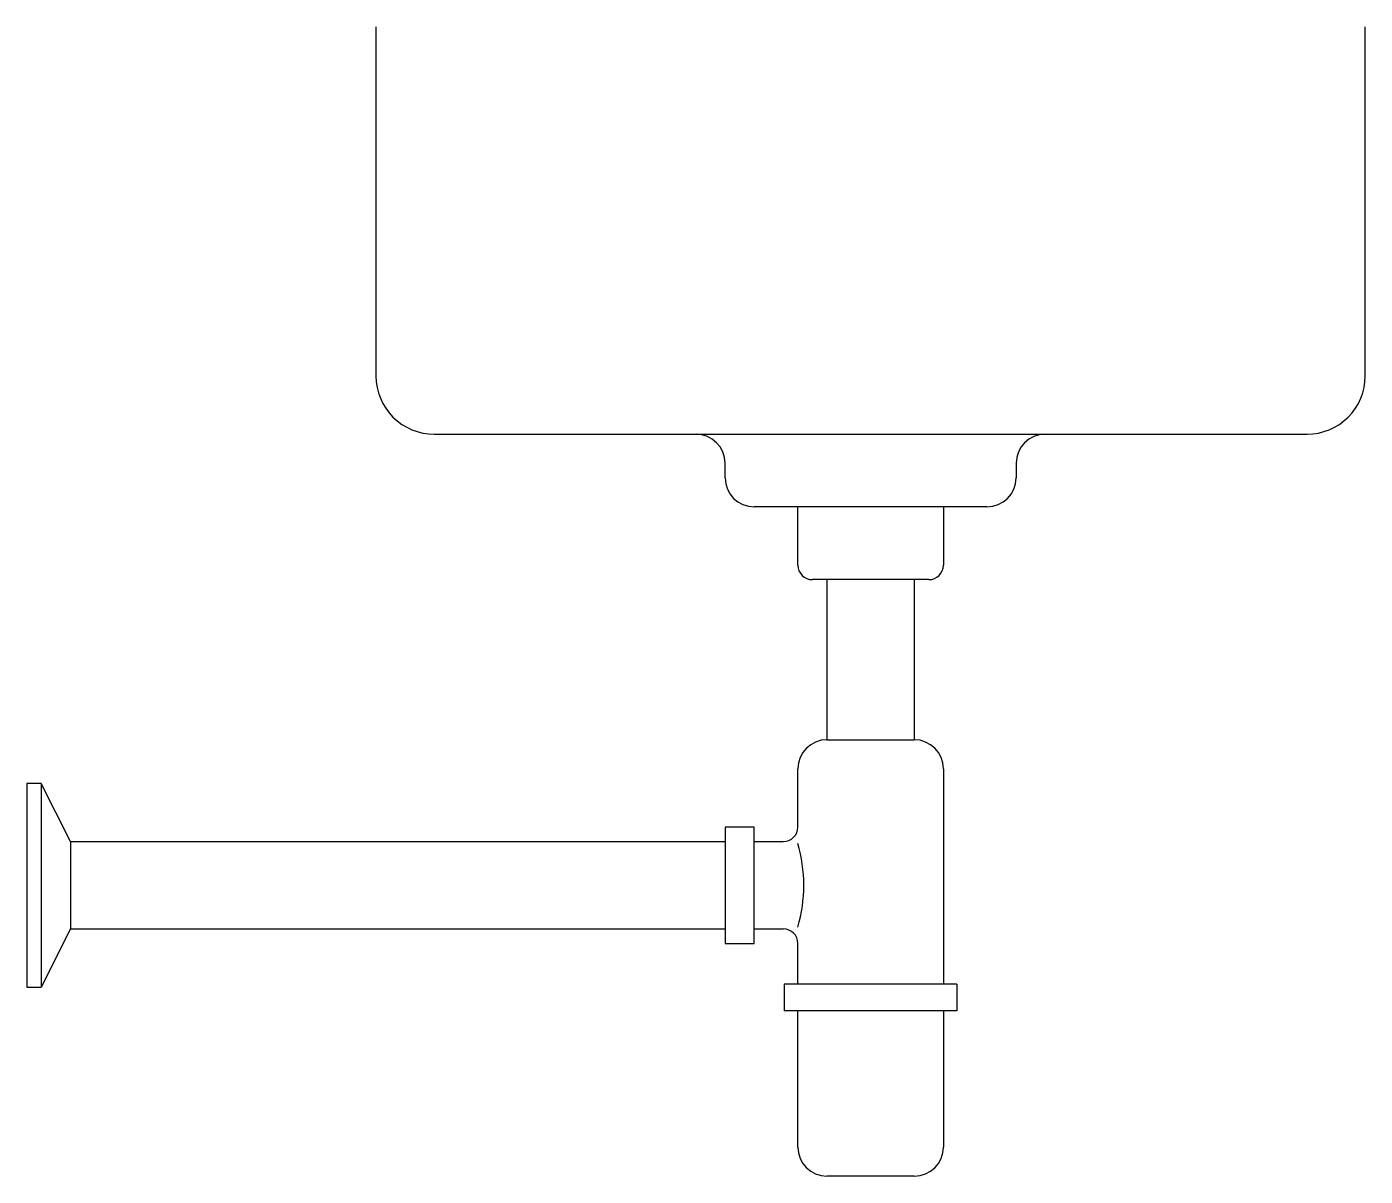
# Model space of a CAD drawing. Header units: millimetres. Extents: x -3060.616 to -3060.156, y 2883.446 to 2883.841.
import ezdxf

# ---------------------------------------------------------------- set-up
doc = ezdxf.new("R2010")
doc.units = ezdxf.units.MM
doc.header["$LTSCALE"] = 10
doc.layers.add('cozinha_pias', color=2, linetype='Continuous')

msp = doc.modelspace()

# ---------------------------------------------------------------- linework, layer by layer
at = {"layer": 'cozinha_pias', "color": 1}
for p, q in [((-3060.37625, 2883.68619), (-3060.37625, 2883.69119)), ((-3060.27625, 2883.69119), (-3060.27625, 2883.68619)), ((-3060.28625, 2883.67619), (-3060.36625, 2883.67619)), ((-3060.35125, 2883.65619), (-3060.35125, 2883.67619)), ((-3060.30125, 2883.67619), (-3060.30125, 2883.65619)), ((-3060.30625, 2883.65119), (-3060.34625, 2883.65119)), ((-3060.34125, 2883.65119), (-3060.34125, 2883.59619)), ((-3060.31125, 2883.65119), (-3060.31125, 2883.59619)), ((-3060.34125, 2883.59619), (-3060.31125, 2883.59619)), ((-3060.35125, 2883.56619), (-3060.35125, 2883.58619)), ((-3060.30125, 2883.58619), (-3060.30125, 2883.51221)), ((-3060.61625, 2883.58119), (-3060.61625, 2883.51119)), ((-3060.61125, 2883.58119), (-3060.61625, 2883.58119)), ((-3060.61125, 2883.58119), (-3060.61125, 2883.51119)), ((-3060.60125, 2883.56119), (-3060.61125, 2883.58119)), ((-3060.35125, 2883.56619), (-3060.35125, 2883.56619)), ((-3060.35125, 2883.56619), (-3060.35125, 2883.56619)), ((-3060.60125, 2883.56119), (-3060.60125, 2883.53119)), ((-3060.60125, 2883.56119), (-3060.37625, 2883.56119)), ((-3060.36625, 2883.56119), (-3060.35625, 2883.56119)), ((-3060.60125, 2883.53119), (-3060.61125, 2883.51119)), ((-3060.60125, 2883.53119), (-3060.37625, 2883.53119)), ((-3060.36625, 2883.53119), (-3060.35625, 2883.53119)), ((-3060.35125, 2883.51221), (-3060.35125, 2883.52619)), ((-3060.61625, 2883.51119), (-3060.61125, 2883.51119)), ((-3060.35594, 2883.51221), (-3060.35594, 2883.50299)), ((-3060.29657, 2883.51221), (-3060.35594, 2883.51221)), ((-3060.29657, 2883.51221), (-3060.29657, 2883.50299)), ((-3060.29657, 2883.50299), (-3060.35594, 2883.50299)), ((-3060.35125, 2883.45619), (-3060.35125, 2883.50299)), ((-3060.30125, 2883.50299), (-3060.30125, 2883.45619)), ((-3060.31125, 2883.44619), (-3060.34125, 2883.44619))]:
    msp.add_line(p, q, dxfattribs=at)
at = {"layer": 'cozinha_pias'}
msp.add_lwpolyline([(-3060.49625, 2883.84119), (-3060.49625, 2883.72119, 0.414214), (-3060.47625, 2883.70119), (-3060.17625, 2883.70119, 0.414214), (-3060.15625, 2883.72119), (-3060.15625, 2883.84119)], format="xyb", dxfattribs=at)
at = {"layer": 'cozinha_pias', "color": 1}
msp.add_lwpolyline([(-3060.36625, 2883.56619), (-3060.37625, 2883.56619), (-3060.37625, 2883.52619), (-3060.36625, 2883.52619)], close=True, dxfattribs=at)
for centre, radius, start, end in [((-3060.38625, 2883.69119), 0.01, 0, 90), ((-3060.26625, 2883.69119), 0.01, 90, 180), ((-3060.36625, 2883.68619), 0.01, 180, 270), ((-3060.28625, 2883.68619), 0.01, 270, 0), ((-3060.34625, 2883.65619), 0.005, 180, 270), ((-3060.30625, 2883.65619), 0.005, 270, 0), ((-3060.34125, 2883.58619), 0.01, 90, 180), ((-3060.31125, 2883.58619), 0.01, 0, 90), ((-3060.35625, 2883.56619), 0.005, 270, 0), ((-3060.40062, 2883.54605), 0.05141, 343.9306, 16.3772), ((-3060.35625, 2883.52619), 0.005, 0, 90), ((-3060.34125, 2883.45619), 0.01, 180, 270), ((-3060.31125, 2883.45619), 0.01, 270, 0)]:
    msp.add_arc(centre, radius, start, end, dxfattribs=at)

doc.saveas('drawing.dxf')
